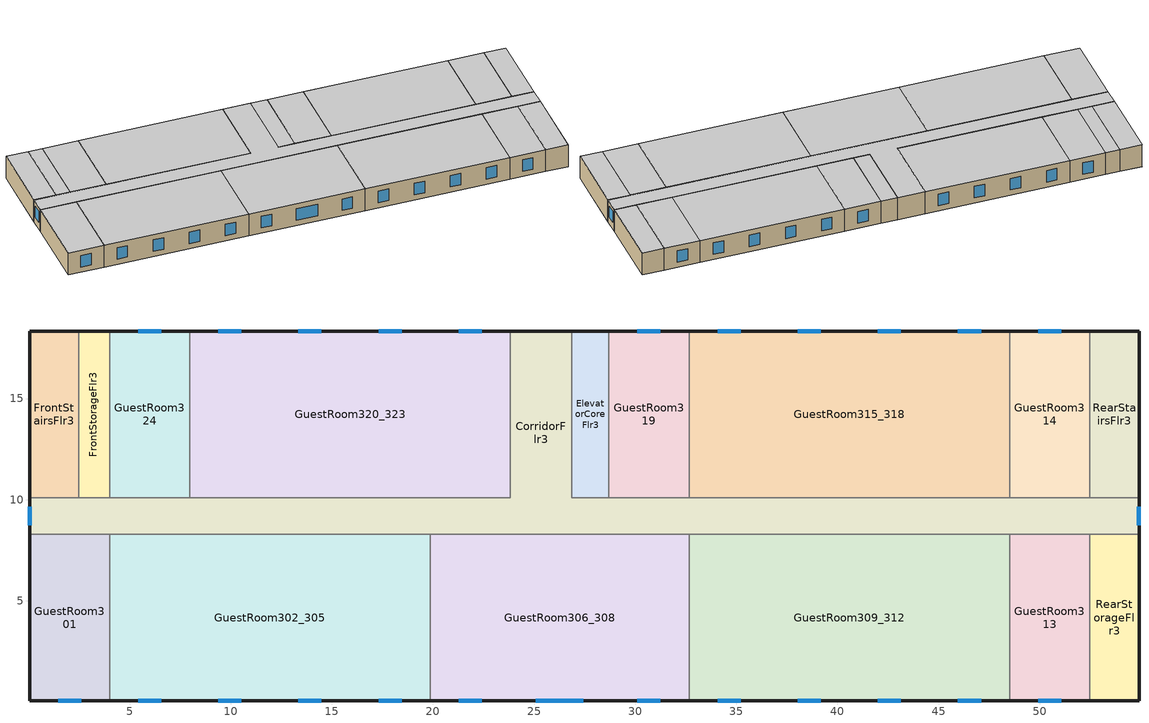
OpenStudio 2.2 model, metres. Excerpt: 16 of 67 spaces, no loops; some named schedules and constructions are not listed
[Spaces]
GuestRoom319
 floor to GuestRoom219: 32.66,18.34 32.66,10.11 28.7,10.11 28.7,18.34 z6.1
 wall outside: 32.66,18.34 28.7,18.34 z6.1:8.84
 wall to CorridorFlr3: 28.7,10.11 32.66,10.11 z6.1:8.84
 wall to GuestRoom315_318: 32.66,10.11 32.66,18.34 z6.1:8.84
 wall to ElevatorCoreFlr3: 28.7,18.34 28.7,10.11 z6.1:8.84
 window: 31.25,18.34 30.11,18.34 z6.75:8.19
 ceiling to GuestRoom419: 32.66,10.11 32.66,18.34 28.7,18.34 28.7,10.11 z8.84
GuestRoom320_323
 floor to GuestRoom220_223: 23.82,18.34 23.82,10.11 7.97,10.11 7.97,18.34 z6.1
 wall outside: 23.82,18.34 7.97,18.34 z6.1:8.84
 wall to CorridorFlr3: 7.97,10.11 23.82,10.11 23.82,18.34 z6.1:8.84
 wall to GuestRoom324: 7.97,18.34 7.97,10.11 z6.1:8.84
 window: 10.52,18.34 9.39,18.34 / 14.49,18.34 13.35,18.34 / 18.45,18.34 17.31,18.34 / 22.41,18.34 21.27,18.34 z6.75:8.19
 ceiling to GuestRoom420_423: 23.82,10.11 23.82,18.34 7.97,18.34 7.97,10.11 z8.84
RearStorageFlr3
 floor to RearStorageFlr2: 54.91,8.28 54.91,0.05 52.47,0.05 52.47,8.28 z6.1
 wall outside: 52.47,0.05 54.91,0.05 54.91,8.28 z6.1:8.84
 wall to GuestRoom313: 52.47,8.28 52.47,0.05 z6.1:8.84
 wall to CorridorFlr3: 54.91,8.28 52.47,8.28 z6.1:8.84
 ceiling to RearStorageFlr4: 54.91,0.05 54.91,8.28 52.47,8.28 52.47,0.05 z8.84
GuestRoom302_305
 floor to GuestRoom202_205: 19.86,8.28 19.86,0.05 4.01,0.05 4.01,8.28 z6.1
 wall outside: 4.01,0.05 19.86,0.05 z6.1:8.84
 wall to CorridorFlr3: 19.86,8.28 4.01,8.28 z6.1:8.84
 wall to GuestRoom306_308: 19.86,0.05 19.86,8.28 z6.1:8.84
 wall to GuestRoom301: 4.01,8.28 4.01,0.05 z6.1:8.84
 window: 5.42,0.05 6.56,0.05 / 17.31,0.05 18.45,0.05 / 9.39,0.05 10.52,0.05 / 13.35,0.05 14.49,0.05 z6.75:8.19
 ceiling to GuestRoom402_405: 19.86,0.05 19.86,8.28 4.01,8.28 4.01,0.05 z8.84
CorridorFlr3
 floor to CorridorFlr2: 26.87,18.34 26.87,10.11 54.91,10.11 54.91,8.28 0.05,8.28 0.05,10.11 23.82,10.11 23.82,18.34 z6.1
 wall outside: 0.05,10.11 0.05,8.28 / 26.87,18.34 23.82,18.34 / 54.91,8.28 54.91,10.11 z6.1:8.84
 wall to ElevatorCoreFlr3: 28.7,10.11 26.87,10.11 26.87,18.34 z6.1:8.84
 wall to FrontStairsFlr3: 2.49,10.11 0.05,10.11 z6.1:8.84
 wall to RearStairsFlr3: 54.91,10.11 52.47,10.11 z6.1:8.84
 wall to GuestRoom301: 0.05,8.28 4.01,8.28 z6.1:8.84
 wall to GuestRoom313: 48.51,8.28 52.47,8.28 z6.1:8.84
 wall to FrontStorageFlr3: 4.01,10.11 2.49,10.11 z6.1:8.84
 wall to GuestRoom314: 52.47,10.11 48.51,10.11 z6.1:8.84
 wall to GuestRoom324: 7.97,10.11 4.01,10.11 z6.1:8.84
 wall to GuestRoom309_312: 32.66,8.28 48.51,8.28 z6.1:8.84
 wall to GuestRoom306_308: 19.86,8.28 32.66,8.28 z6.1:8.84
 wall to GuestRoom315_318: 48.51,10.11 32.66,10.11 z6.1:8.84
 window: 54.91,8.73 54.91,9.66 / 0.05,9.66 0.05,8.73 z6.94:8.36
 ceiling to CorridorFlr4: 54.91,8.28 54.91,10.11 26.87,10.11 26.87,18.34 23.82,18.34 23.82,10.11 0.05,10.11 0.05,8.28 z8.84
GuestRoom315_318
 floor to GuestRoom215_218: 48.51,18.34 48.51,10.11 32.66,10.11 32.66,18.34 z6.1
 wall outside: 48.51,18.34 32.66,18.34 z6.1:8.84
 wall to GuestRoom314: 48.51,10.11 48.51,18.34 z6.1:8.84
 window: 35.21,18.34 34.07,18.34 / 43.14,18.34 42,18.34 / 47.1,18.34 45.96,18.34 / 39.18,18.34 38.04,18.34 z6.75:8.19
 ceiling to GuestRoom415_418: 48.51,10.11 48.51,18.34 32.66,18.34 32.66,10.11 z8.84
GuestRoom301
 floor to GuestRoom201: 4.01,8.28 4.01,0.05 0.05,0.05 0.05,8.28 z6.1
 wall outside: 0.05,8.28 0.05,0.05 4.01,0.05 z6.1:8.84
 window: 1.46,0.05 2.6,0.05 z6.75:8.19
 ceiling to GuestRoom401: 4.01,0.05 4.01,8.28 0.05,8.28 0.05,0.05 z8.84
GuestRoom314
 floor to GuestRoom214: 52.47,18.34 52.47,10.11 48.51,10.11 48.51,18.34 z6.1
 wall outside: 52.47,18.34 48.51,18.34 z6.1:8.84
 wall to RearStairsFlr3: 52.47,10.11 52.47,18.34 z6.1:8.84
 window: 51.06,18.34 49.92,18.34 z6.75:8.19
 ceiling to GuestRoom414: 52.47,10.11 52.47,18.34 48.51,18.34 48.51,10.11 z8.84
GuestRoom309_312
 floor to GuestRoom209_212: 48.51,8.28 48.51,0.05 32.66,0.05 32.66,8.28 z6.1
 wall outside: 32.66,0.05 48.51,0.05 z6.1:8.84
 wall to GuestRoom306_308: 32.66,8.28 32.66,0.05 z6.1:8.84
 wall to GuestRoom313: 48.51,0.05 48.51,8.28 z6.1:8.84
 window: 45.96,0.05 47.1,0.05 / 42,0.05 43.14,0.05 / 34.07,0.05 35.21,0.05 / 38.04,0.05 39.18,0.05 z6.75:8.19
 ceiling to GuestRoom409_412: 48.51,0.05 48.51,8.28 32.66,8.28 32.66,0.05 z8.84
ElevatorCoreFlr3
 floor to ElevatorCoreFlr2: 28.7,18.34 28.7,10.11 26.87,10.11 26.87,18.34 z6.1
 wall outside: 28.7,18.34 26.87,18.34 z6.1:8.84
 ceiling to ElevatorCoreFlr4: 28.7,10.11 28.7,18.34 26.87,18.34 26.87,10.11 z8.84
GuestRoom313
 floor to GuestRoom213: 52.47,8.28 52.47,0.05 48.51,0.05 48.51,8.28 z6.1
 wall outside: 48.51,0.05 52.47,0.05 z6.1:8.84
 window: 49.92,0.05 51.06,0.05 z6.75:8.19
 ceiling to GuestRoom413: 52.47,0.05 52.47,8.28 48.51,8.28 48.51,0.05 z8.84
GuestRoom306_308
 floor to GuestRoom206_208: 32.66,8.28 32.66,0.05 19.86,0.05 19.86,8.28 z6.1
 wall outside: 19.86,0.05 32.66,0.05 z6.1:8.84
 window: 21.27,0.05 22.41,0.05 / 25.08,0.05 27.44,0.05 / 30.11,0.05 31.25,0.05 z6.75:8.19
 ceiling to GuestRoom406_408: 32.66,0.05 32.66,8.28 19.86,8.28 19.86,0.05 z8.84
FrontStorageFlr3
 floor to FrontStorageFlr2: 4.01,18.34 4.01,10.11 2.49,10.11 2.49,18.34 z6.1
 wall outside: 4.01,18.34 2.49,18.34 z6.1:8.84
 wall to FrontStairsFlr3: 2.49,18.34 2.49,10.11 z6.1:8.84
 wall to GuestRoom324: 4.01,10.11 4.01,18.34 z6.1:8.84
 ceiling to FrontStorageFlr4: 4.01,10.11 4.01,18.34 2.49,18.34 2.49,10.11 z8.84
GuestRoom324
 floor to GuestRoom224: 7.97,18.34 7.97,10.11 4.01,10.11 4.01,18.34 z6.1
 wall outside: 7.97,18.34 4.01,18.34 z6.1:8.84
 window: 6.56,18.34 5.42,18.34 z6.75:8.19
 ceiling to GuestRoom424: 7.97,10.11 7.97,18.34 4.01,18.34 4.01,10.11 z8.84
RearStairsFlr3
 floor to RearStairsFlr2: 54.91,18.34 54.91,10.11 52.47,10.11 52.47,18.34 z6.1
 wall outside: 54.91,10.11 54.91,18.34 52.47,18.34 z6.1:8.84
 ceiling to RearStairsFlr4: 54.91,10.11 54.91,18.34 52.47,18.34 52.47,10.11 z8.84
FrontStairsFlr3
 floor to FrontStairsFlr2: 2.49,18.34 2.49,10.11 0.05,10.11 0.05,18.34 z6.1
 wall outside: 2.49,18.34 0.05,18.34 0.05,10.11 z6.1:8.84
 ceiling to FrontStairsFlr4: 2.49,10.11 2.49,18.34 0.05,18.34 0.05,10.11 z8.84
[Site]
Kuujjuarapik_PQ_CAN: Latitude {deg}=55.28; Longitude {deg}=-77.77; Time Zone {hr}=-5; Elevation {m}=12; Terrain=Suburbs
[Building]
NECB 2011-SmallHotel-NECB HDD Method-CAN_PQ_Kuujjuarapik.719050_CWEC.epw created: 2017-07-10 19:08:32 +0000: North Axis {deg}=180; Default Construction Set=NECB 2011 - SmHotel - NECB HDD Method at climate 8; Standards Number of Stories=4; Standards Number of Above Ground Stories=4; Standards Building Type=SmallHotel
[Site:GroundTemperature:BuildingSurface]
19.527, 19.502, 19.536, 19.598, 20.002, 21.64, 22.225, 22.375, 21.449, 20.121, 19.802, 19.633
[Site:WaterMainsTemperature]
Calculation Method=Correlation; Annual Average Outdoor Air Temperature {C}=-3.91667; Maximum Difference In Monthly Average Outdoor Air Temperatures {deltaC}=32
[SizingPeriod:DesignDay] Barometric Pressure {Pa}=101181; Sky Clearness=0; Rain Indicator=0; Snow Indicator=0; Day of Month=21; Daylight Saving Time Indicator=0; Humidity Indicating Type=Wetbulb; Dry-Bulb Temperature Range Modifier Type=DefaultMultipliers
Name | Maximum Dry-Bulb Temperature {C} | Daily Dry-Bulb Temperature Range {deltaC} | Humidity Indicating Conditions at Maximum Dry-Bulb | Wind Speed {m/s} | Wind Direction {deg} | Month | Day Type | Solar Model Indicator | ASHRAE Taub | ASHRAE Taud
Kuujjuarapik Ann Clg .4% Condns WB=>MDB | 23.1 | 7.4 | 18 | 6.1 | 140 | 8 | SummerDesignDay | ASHRAETau | 0.378 | 2.28
Kuujjuarapik Ann Htg 99.6% Condns DB | -36.7 | 0 | -36.7 | 3.5 | 120 | 2 | WinterDesignDay | ASHRAEClearSky
Kuujjuarapik Ann Clg .4% Condns DB=>MWB | 25.1 | 7.4 | 16.4 | 6.1 | 140 | 8 | SummerDesignDay | ASHRAETau | 0.378 | 2.28
[Material:NoMass]
CP02 CARPET PAD: Roughness=VeryRough; Thermal Resistance {m2-K/W}=0.21648; Thermal Absorptance=0.9; Solar Absorptance=0.7; Visible Absorptance=0.8
[Material]
Name | Roughness | Thickness {m} | Conductivity {W/m-K} | Density {kg/m3} | Specific Heat {J/kg-K} | Thermal Absorptance | Solar Absorptance | Visible Absorptance
100mm Normalweight concrete floor | MediumSmooth | 0.1016 | 2.31 | 2322 | 832
G01 13mm gypsum board | Smooth | 0.0127 | 0.16 | 800 | 1090 | 0.9 | 0.7 | 0.5
G05 25mm wood | MediumSmooth | 0.0254 | 0.15 | 608 | 1630 | 0.9 | 0.5 | 0.5
[Construction]
Typical Interior Floor: 100mm Normalweight concrete floor, CP02 CARPET PAD
Typical Interior Wall: G01 13mm gypsum board, G01 13mm gypsum board
Typical Interior Ceiling: CP02 CARPET PAD, 100mm Normalweight concrete floor
Typical Interior Window: Clear 3mm
Typical Interior Door; Typical Interior Partition: G05 25mm wood
Customized Fenestration: cond=0.160 tvis=0.220 tsol=0.232: Customized Fenestration:: cond=0.160 tvis=0.220 tsol=0.232
Customized Fenestration: cond=0.160 tvis=0.441 tsol=0.279: Customized Fenestration:: cond=0.160 tvis=0.441 tsol=0.279
Customized Fenestration: cond=0.160 tvis=0.294 tsol=0.332: Customized Fenestration:: cond=0.160 tvis=0.294 tsol=0.332
Customized Fenestration: cond=0.160 tvis=0.898 tsol=0.837: Customized Fenestration:: cond=0.160 tvis=0.898 tsol=0.837
[DefaultConstructionSet]
NECB 2011 - SmHotel - NECB HDD Method at climate 8: Default Exterior Surface Constructions=NECB 2011 - SmHotel - NECB HDD Method at climate 8; Default Interior Surface Constructions=Default Surface Constructions 2; Default Ground Contact Surface Constructions=NECB 2011 - SmHotel - NECB HDD Method at climate 9; Default Exterior SubSurface Constructions=NECB 2011 - SmHotel - NECB HDD Method at climate 8; Default Interior SubSurface Constructions=Default Sub Surface Constructions 2; Interior Partition Construction=Typical Interior Partition
[DefaultSurfaceConstructions]
Name | Floor Construction | Wall Construction | Roof Ceiling Construction
Default Surface Constructions 2 | Typical Interior Floor | Typical Interior Wall | Typical Interior Ceiling
NECB 2011 - SmHotel - NECB HDD Method at climate 8 | Customized opaque construction {93d1794d-1603-4277-9b93-11a839a421d1} to conductance of 0.142 | Customized opaque construction {1f8dc538-6fd5-4c74-b513-afcc2ffcb99c} to conductance of 0.183 | Customized opaque construction {1b22cd28-d842-47bc-a998-b3dd5a365c6d} to conductance of 0.142
NECB 2011 - SmHotel - NECB HDD Method at climate 9 | Customized opaque construction {5000430c-11e5-44c2-9467-c43ec93df98a} to conductance of 0.379 | Customized opaque construction {5000430c-11e5-44c2-9467-c43ec93df98a} to conductance of 0.21 | Customized opaque construction {5000430c-11e5-44c2-9467-c43ec93df98a} to conductance of 0.21
[DefaultSubSurfaceConstructions]
Name | Fixed Window Construction | Operable Window Construction | Door Construction | Glass Door Construction | Overhead Door Construction | Skylight Construction | Tubular Daylight Dome Construction | Tubular Daylight Diffuser Construction
Default Sub Surface Constructions 2 | Typical Interior Window | Typical Interior Window | Typical Interior Door
NECB 2011 - SmHotel - NECB HDD Method at climate 8 | Customized Fenestration: cond=0.160 tvis=0.220 tsol=0.232 | Customized Fenestration: cond=0.160 tvis=0.220 tsol=0.232 | Customized opaque construction {6bfd81e6-b336-4740-9cbb-ce27b8dc172f} to conductance of 1.6 | Customized Fenestration: cond=0.160 tvis=0.441 tsol=0.279 | Customized opaque construction {f6ad377d-40f0-4e62-9c48-eb9a6064dbac} to conductance of 1.6 | Customized Fenestration: cond=0.160 tvis=0.294 tsol=0.332 | Customized Fenestration: cond=0.160 tvis=0.898 tsol=0.837 | Customized Fenestration: cond=0.160 tvis=0.898 tsol=0.837
[WindowMaterial:Glazing]
Clear 3mm: Optical Data Type=SpectralAverage; Thickness {m}=0.003; Solar Transmittance at Normal Incidence=0.837; Front Side Solar Reflectance at Normal Incidence=0.075; Back Side Solar Reflectance at Normal Incidence=0.075; Visible Transmittance at Normal Incidence=0.898; Front Side Visible Reflectance at Normal Incidence=0.081; Back Side Visible Reflectance at Normal Incidence=0.081; Infrared Transmittance at Normal Incidence=0; Front Side Infrared Hemispherical Emissivity=0.84; Back Side Infrared Hemispherical Emissivity=0.84; Conductivity {W/m-K}=0.9; Dirt Correction Factor for Solar and Visible Transmittance=1; Solar Diffusing=No
[WindowMaterial:SimpleGlazingSystem] U-Factor {W/m2-K}=1.6; Solar Heat Gain Coefficient=0.6; Visible Transmittance=0.21
Customized Fenestration:: cond=0.160 tvis=0.220 tsol=0.232; Customized Fenestration:: cond=0.160 tvis=0.441 tsol=0.279; Customized Fenestration:: cond=0.160 tvis=0.294 tsol=0.332; Customized Fenestration:: cond=0.160 tvis=0.898 tsol=0.837
[Space] Building Story=BuildingStory3
Name | Space Type | Thermal Zone
GuestRoom319 | Space Function Hway lodging - rooms | Sp-GuestRoom319 Sys-1 Flr-4 Sch-F HPlcmt-north ZN
GuestRoom320_323 | Space Function Hway lodging - rooms | Sp-GuestRoom320_323 Sys-1 Flr-4 Sch-F HPlcmt-north ZN
RearStorageFlr3 | Space Function Storage area - occsens | Sp-RearStorageFlr3 Sys-4 Flr-4 Sch-E HPlcmt-east ZN
GuestRoom302_305 | Space Function Hway lodging - rooms | Sp-GuestRoom302_305 Sys-1 Flr-4 Sch-F HPlcmt-south ZN
CorridorFlr3 | Space Function Corr. >= 2.4m wide-sch-F | Sp-CorridorFlr3 Sys-1 Flr-4 Sch-F HPlcmt-north ZN
GuestRoom315_318 | Space Function Hway lodging - rooms | Sp-GuestRoom315_318 Sys-1 Flr-4 Sch-F HPlcmt-north ZN
FrontStorageFlr3 | Space Function Storage area - occsens | Sp-FrontStorageFlr3 Sys-4 Flr-4 Sch-E HPlcmt-north ZN
GuestRoom301 | Space Function Hway lodging - rooms | Sp-GuestRoom301 Sys-1 Flr-4 Sch-F HPlcmt-west ZN
GuestRoom314 | Space Function Hway lodging - rooms | Sp-GuestRoom314 Sys-1 Flr-4 Sch-F HPlcmt-north ZN
GuestRoom313 | Space Function Hway lodging - rooms | Sp-GuestRoom313 Sys-1 Flr-4 Sch-F HPlcmt-south ZN
GuestRoom309_312 | Space Function Hway lodging - rooms | Sp-GuestRoom309_312 Sys-1 Flr-4 Sch-F HPlcmt-south ZN
ElevatorCoreFlr3 | Space Function Lobby - elevator | Sp-ElevatorCoreFlr3 Sys-3 Flr-4 Sch-C HPlcmt-north ZN
GuestRoom306_308 | Space Function Hway lodging - rooms | Sp-GuestRoom306_308 Sys-1 Flr-4 Sch-F HPlcmt-south ZN
FrontStairsFlr3 | Space Function Stairway-sch-F | Sp-FrontStairsFlr3 Sys-4 Flr-4 Sch-F HPlcmt-west ZN
RearStairsFlr3 | Space Function Stairway-sch-F | Sp-RearStairsFlr3 Sys-1 Flr-4 Sch-F HPlcmt-east ZN
GuestRoom324 | Space Function Hway lodging - rooms | Sp-GuestRoom324 Sys-1 Flr-4 Sch-F HPlcmt-north ZN
[SpaceType] Standards Building Type=Space Function
Name | Default Schedule Set | Design Specification Outdoor Air Object | Standards Space Type
Space Function Corr. >= 2.4m wide-sch-F | Space Function Corr. >= 2.4m wide-sch-F Schedule Set | Space Function Corr. >= 2.4m wide-sch-F Ventilation | Corr. >= 2.4m wide-sch-F
Space Function Lobby - elevator | Space Function Lobby - elevator Schedule Set | Space Function Lobby - elevator Ventilation | Lobby - elevator
Space Function Stairway-sch-F | Space Function Stairway-sch-F Schedule Set | Space Function Stairway-sch-F Ventilation | Stairway-sch-F
Space Function Storage area - occsens | Space Function Storage area - occsens Schedule Set | Space Function Storage area - occsens Ventilation | Storage area - occsens
Space Function Hway lodging - rooms | Space Function Hway lodging - rooms Schedule Set | Space Function Hway lodging - rooms Ventilation | Hway lodging - rooms
[People:Definition] Number of People Calculation Method=People/Area; Fraction Radiant=0.3
Name | People per Space Floor Area {person/m2}
Space Function Hway lodging - rooms People Definition | 0.0400417
Space Function Storage area - occsens People Definition | 0.0100104
[People] Work Efficiency Schedule=Work Efficiency Schedule; Clothing Insulation Schedule=Clothing Schedule; Air Velocity Schedule=Air Velocity Schedule
Name | People Definition | Space or SpaceType
Space Function Corr. >= 2.4m wide-sch-F People | Space Function Corr. >= 2.4m wide-sch-F People Definition | Space Function Corr. >= 2.4m wide-sch-F
Space Function Hway lodging - rooms People | Space Function Hway lodging - rooms People Definition | Space Function Hway lodging - rooms
Space Function Lobby - elevator People | Space Function Lobby - elevator People Definition | Space Function Lobby - elevator
Space Function Stairway-sch-F People | Space Function Stairway-sch-F People Definition | Space Function Stairway-sch-F
Space Function Storage area - occsens People | Space Function Storage area - occsens People Definition | Space Function Storage area - occsens
[Lights:Definition] Design Level Calculation Method=Watts/Area; Fraction Radiant=0.5; Fraction Visible=0.2
Name | Watts per Space Floor Area {W/m2}
Space Function Hway lodging - rooms Lights Definition | 8.09993
Space Function Storage area - occsens Lights Definition | 6.11995
[Lights]
Name | Lights Definition | Space or SpaceType
Space Function Corr. >= 2.4m wide-sch-F Lights | Space Function Corr. >= 2.4m wide-sch-F Lights Definition | Space Function Corr. >= 2.4m wide-sch-F
Space Function Hway lodging - rooms Lights | Space Function Hway lodging - rooms Lights Definition | Space Function Hway lodging - rooms
Space Function Lobby - elevator Lights | Space Function Lobby - elevator Lights Definition | Space Function Lobby - elevator
Space Function Stairway-sch-F Lights | Space Function Stairway-sch-F Lights Definition | Space Function Stairway-sch-F
Space Function Storage area - occsens Lights | Space Function Storage area - occsens Lights Definition | Space Function Storage area - occsens
[DesignSpecification:OutdoorAir] Outdoor Air Method=Sum
Name | Outdoor Air Flow per Floor Area {m3/s-m2}
Space Function Corr. >= 2.4m wide-sch-F Ventilation; Space Function Stairway-sch-F Ventilation | 0.0003048
Space Function Hway lodging - rooms Ventilation | 0.0005588
Space Function Lobby - elevator Ventilation | 0.0041148
Space Function Storage area - occsens Ventilation | 0.0003556
[DefaultScheduleSet] People Activity Level Schedule=NECB-Activity; Infiltration Schedule=Always On
Name | Number of People Schedule | Lighting Schedule | Electric Equipment Schedule
Space Function Corr. >= 2.4m wide-sch-F Schedule Set; Space Function Hway lodging - rooms Schedule Set; Space Function Stairway-sch-F Schedule Set | NECB-F-Occupancy | NECB-F-Lighting | NECB-F-Electric-Equipment
Space Function Lobby - elevator Schedule Set | NECB-C-Occupancy | NECB-C-Lighting | NECB-C-Electric-Equipment
Space Function Storage area - occsens Schedule Set | NECB-E-Occupancy | NECB-E-Lighting | NECB-E-Electric-Equipment
[ThermostatSetpoint:DualSetpoint]
Name | Heating Setpoint Temperature Schedule | Cooling Setpoint Temperature Schedule
Space Function Hway lodging - rooms Thermostat 61; Space Function Hway lodging - rooms Thermostat 62; Space Function Hway lodging - rooms Thermostat 63; Space Function Hway lodging - rooms Thermostat 64; Space Function Hway lodging - rooms Thermostat 65; Space Function Corr. >= 2.4m wide-sch-F Thermostat 7; Space Function Stairway-sch-F Thermostat 12; Space Function Hway lodging - rooms Thermostat 66; Space Function Hway lodging - rooms Thermostat 67; Space Function Hway lodging - rooms Thermostat 68; Space Function Hway lodging - rooms Thermostat 69; Space Function Hway lodging - rooms Thermostat 70; Space Function Stairway-sch-F Thermostat 16 | NECB-F-Thermostat Setpoint-Heating | NECB-F-Thermostat Setpoint-Cooling
Space Function Lobby - elevator Thermostat 8 | NECB-C-Thermostat Setpoint-Heating | NECB-C-Thermostat Setpoint-Cooling
Space Function Storage area - occsens Thermostat 17; Space Function Storage area - occsens Thermostat 18 | NECB-E-Thermostat Setpoint-Heating | NECB-E-Thermostat Setpoint-Cooling
[ElectricEquipment:Definition]
Space Function Hway lodging - rooms Elec Equip Definition: Design Level Calculation Method=Watts/Area; Watts per Space Floor Area {W/m2}=2.49998; Fraction Radiant=0.5
[ElectricEquipment]
Name | Electric Equipment Definition | Space or SpaceType
Space Function Hway lodging - rooms Elec Equip | Space Function Hway lodging - rooms Elec Equip Definition | Space Function Hway lodging - rooms
Space Function Lobby - elevator Elec Equip | Space Function Lobby - elevator Elec Equip Definition | Space Function Lobby - elevator
Space Function Storage area - occsens Elec Equip | Space Function Storage area - occsens Elec Equip Definition | Space Function Storage area - occsens
[SpaceInfiltration:DesignFlowRate] Schedule=Always On Discrete; Design Flow Rate Calculation Method=Flow/ExteriorArea; Flow per Exterior Surface Area {m3/s-m2}=0.00025; Constant Term Coefficient=0; Temperature Term Coefficient=0; Velocity Term Coefficient=0.224; Velocity Squared Term Coefficient=0
Name | Space or SpaceType
CorridorFlr3 Infiltration | CorridorFlr3
ElevatorCoreFlr3 Infiltration | ElevatorCoreFlr3
FrontStairsFlr3 Infiltration | FrontStairsFlr3
FrontStorageFlr3 Infiltration | FrontStorageFlr3
GuestRoom301 Infiltration | GuestRoom301
GuestRoom302_305 Infiltration | GuestRoom302_305
GuestRoom306_308 Infiltration | GuestRoom306_308
GuestRoom309_312 Infiltration | GuestRoom309_312
GuestRoom313 Infiltration | GuestRoom313
GuestRoom314 Infiltration | GuestRoom314
GuestRoom315_318 Infiltration | GuestRoom315_318
GuestRoom319 Infiltration | GuestRoom319
GuestRoom320_323 Infiltration | GuestRoom320_323
GuestRoom324 Infiltration | GuestRoom324
RearStairsFlr3 Infiltration | RearStairsFlr3
RearStorageFlr3 Infiltration | RearStorageFlr3
[ThermalZone] Use Ideal Air Loads=No
Name | Thermostat
Sp-GuestRoom324 Sys-1 Flr-4 Sch-F HPlcmt-north ZN | Space Function Hway lodging - rooms Thermostat 61
Sp-GuestRoom320_323 Sys-1 Flr-4 Sch-F HPlcmt-north ZN | Space Function Hway lodging - rooms Thermostat 62
Sp-GuestRoom314 Sys-1 Flr-4 Sch-F HPlcmt-north ZN | Space Function Hway lodging - rooms Thermostat 63
Sp-GuestRoom319 Sys-1 Flr-4 Sch-F HPlcmt-north ZN | Space Function Hway lodging - rooms Thermostat 64
Sp-GuestRoom315_318 Sys-1 Flr-4 Sch-F HPlcmt-north ZN | Space Function Hway lodging - rooms Thermostat 65
Sp-CorridorFlr3 Sys-1 Flr-4 Sch-F HPlcmt-north ZN | Space Function Corr. >= 2.4m wide-sch-F Thermostat 7
Sp-RearStairsFlr3 Sys-1 Flr-4 Sch-F HPlcmt-east ZN | Space Function Stairway-sch-F Thermostat 12
Sp-GuestRoom301 Sys-1 Flr-4 Sch-F HPlcmt-west ZN | Space Function Hway lodging - rooms Thermostat 66
Sp-GuestRoom302_305 Sys-1 Flr-4 Sch-F HPlcmt-south ZN | Space Function Hway lodging - rooms Thermostat 67
Sp-GuestRoom313 Sys-1 Flr-4 Sch-F HPlcmt-south ZN | Space Function Hway lodging - rooms Thermostat 68
Sp-GuestRoom306_308 Sys-1 Flr-4 Sch-F HPlcmt-south ZN | Space Function Hway lodging - rooms Thermostat 69
Sp-GuestRoom309_312 Sys-1 Flr-4 Sch-F HPlcmt-south ZN | Space Function Hway lodging - rooms Thermostat 70
Sp-ElevatorCoreFlr3 Sys-3 Flr-4 Sch-C HPlcmt-north ZN | Space Function Lobby - elevator Thermostat 8
Sp-FrontStairsFlr3 Sys-4 Flr-4 Sch-F HPlcmt-west ZN | Space Function Stairway-sch-F Thermostat 16
Sp-FrontStorageFlr3 Sys-4 Flr-4 Sch-E HPlcmt-north ZN | Space Function Storage area - occsens Thermostat 17
Sp-RearStorageFlr3 Sys-4 Flr-4 Sch-E HPlcmt-east ZN | Space Function Storage area - occsens Thermostat 18
[BuildingStory]
BuildingStory3
